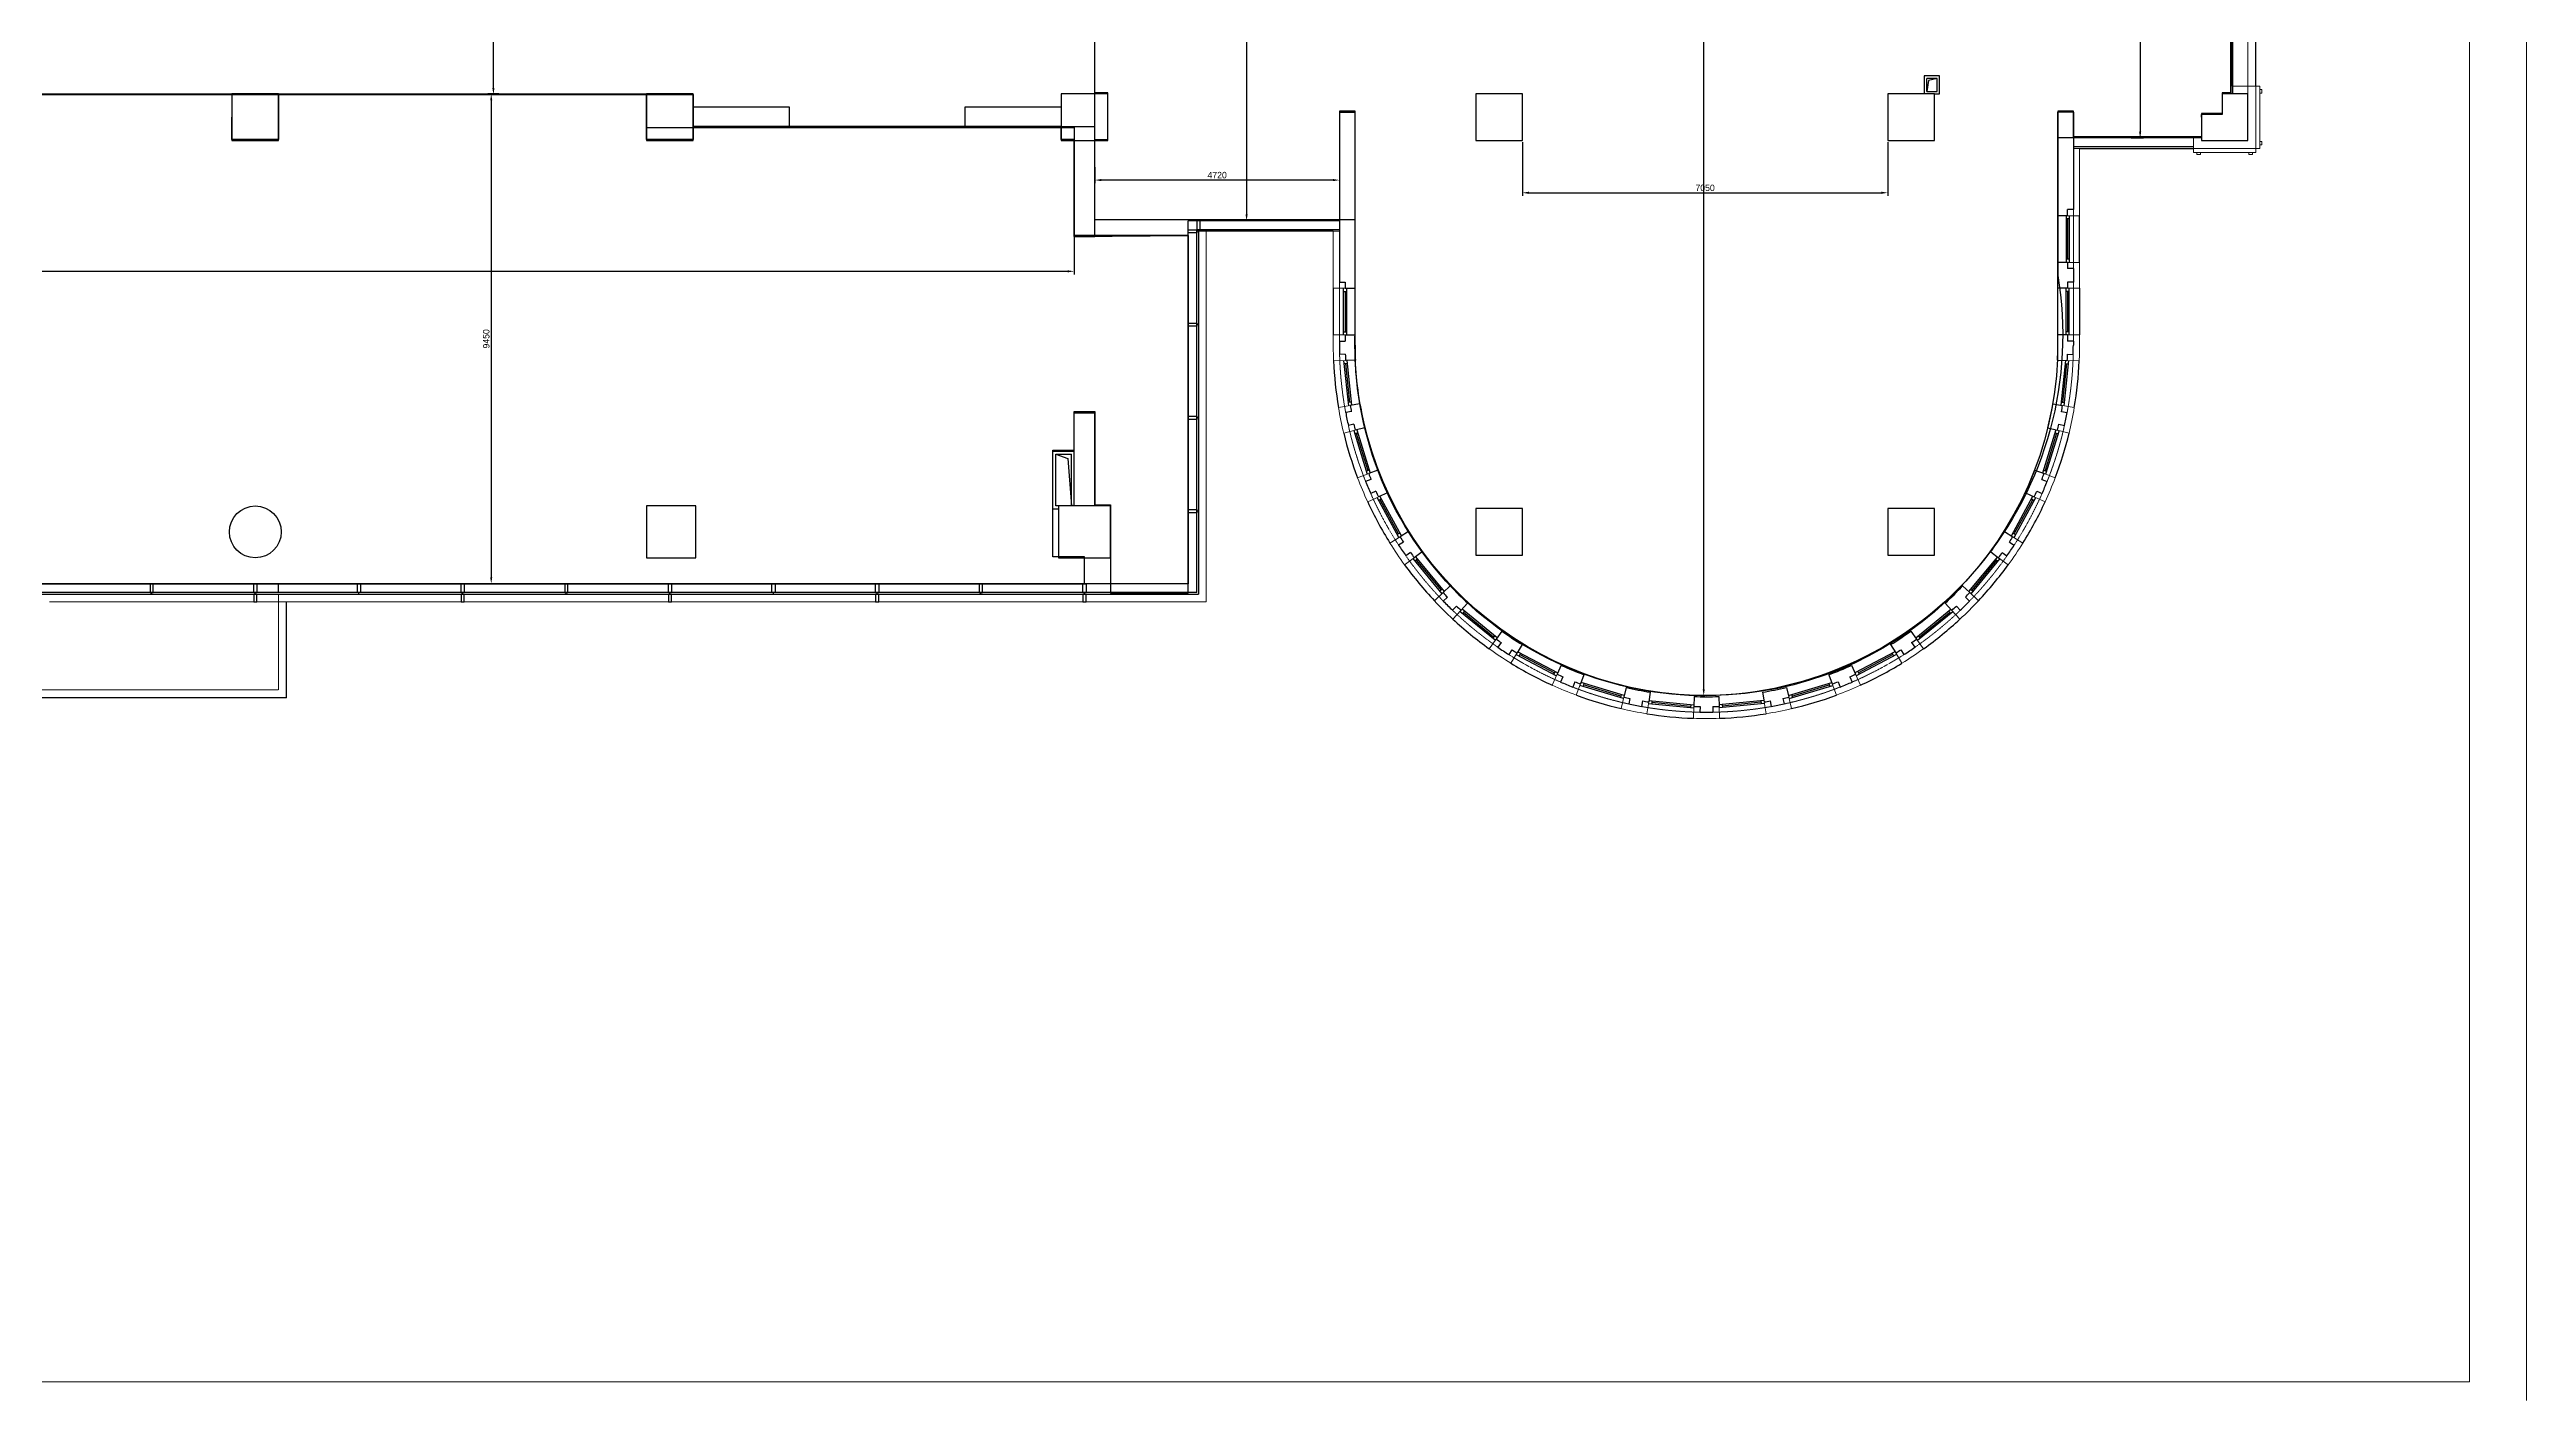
# Model space of a CAD drawing. Header units: millimetres. Extents: x 1175313 to 1258473, y 7000 to 65000.
# Drawn here: x 1210680 to 1258473, y 7000 to 33063 of the extents above; entities that cross this region are included whole.
import ezdxf

# ---------------------------------------------------------------- set-up
doc = ezdxf.new("R2010")
doc.units = ezdxf.units.MM
doc.linetypes.add('HIDDEN', pattern=[0.375, 0.25, -0.125])
for name, color, linetype in [('Baca', 7, 'Continuous'), ('Divar-komek', 7, 'Continuous'), ('metal', 7, 'Continuous'), ('Pencere', 7, 'Continuous'), ('plita 2', 7, 'Continuous'), ('sutun1', 7, 'Continuous'), ('Tavan', 7, 'Continuous')]:
    doc.layers.add(name, color=color, linetype=linetype)
for name, color, linetype, lineweight in [('Fasad detali', 37, 'Continuous', 20), ('metal-nevid', 39, 'Continuous', 5), ('obl. mis', 205, 'Continuous', 18)]:
    doc.layers.add(name, color=color, linetype=linetype, lineweight=lineweight)
doc.layers.add('obl. keramogranit', color=138, linetype='Continuous', lineweight=18, true_color=0x005252)
doc.layers.add('plita', color=182, linetype='Continuous', lineweight=5, true_color=0x3a07c5)

msp = doc.modelspace()

# ---------------------------------------------------------------- linework, layer by layer
at = {"color": 251, "lineweight": 5, "true_color": 0x636466}
msp.add_line((1258473, 7000), (1258473, 65000), dxfattribs=at)
at = {"color": 0, "lineweight": -2, "transparency": 16777216}
for p, q in [((1242598, 20722), (1242598, 50812)), ((1233777, 41632), (1233777, 29882)), ((1251019, 40052), (1251019, 31482)), ((1219245, 32322), (1219245, 39182)), ((1219350, 32207), (1219140, 32207)), ((1220435, 32197), (1219182, 32197)), ((1219202, 32082), (1219202, 22882)), ((1239100, 31276), (1239100, 30238)), ((1246150, 31276), (1246150, 30238)), ((1250846, 31357), (1251081, 31357)), ((1230850, 30796), (1230850, 30483)), ((1235570, 30796), (1235570, 30483)), ((1230450, 30351), (1230450, 28722)), ((1235445, 30545), (1230975, 30545)), ((1239225, 30300), (1246025, 30300)), ((1234079, 29757), (1233715, 29757)), ((1185725, 28785), (1230325, 28785)), ((1219350, 22757), (1219140, 22757)), ((1242619, 20597), (1242535, 20597))]:
    msp.add_line(p, q, dxfattribs=at)
at = {"color": 1}
msp.add_line((1215250, 20557), (1215250, 22407), dxfattribs=at)
at = {"color": 251, "lineweight": 5, "true_color": 0x636466}
msp.add_lwpolyline([(1176413, 7359), (1257373, 7359), (1257373, 63965), (1176413, 63965)], close=True, dxfattribs=at)
at = {"color": 1, "lineweight": 30}
for points in [[(1185600, 48757), (1198585, 48757), (1198585, 48257), (1198500, 48257), (1198500, 39607), (1198500, 37057), (1198450, 37057), (1198450, 31557), (1207100, 31557), (1207100, 32207), (1222200, 32207), (1222200, 31557), (1230450, 31557), (1230450, 29457), (1232650, 29477), (1232650, 22757), (1185600, 22757), (1185600, 31777), (1187200, 31777), (1187200, 39777), (1185600, 39777), (1185600, 48757)], [(1207107, 32198), (1223100, 32198), (1223100, 31577), (1230850, 31577), (1230850, 33857)]]:
    msp.add_lwpolyline(points, dxfattribs=at)
msp.add_lwpolyline([(1252800, 39307), (1252800, 32207), (1252600, 32207), (1252600, 31807), (1252200, 31807), (1252200, 31357), (1249430, 31357), (1249430, 28707, -0.459902), (1242650, 20597, -0.416302), (1235870, 27357), (1235870, 29777), (1230850, 29777), (1230850, 48257)], format="xyb", dxfattribs=at)
at = {"color": 0, "transparency": 16777216}
for points in [[(1219182, 32082), (1219223, 32082), (1219202, 32207)], [(1219224, 32322), (1219266, 32322), (1219245, 32197)], [(1250998, 31482), (1251040, 31482), (1251019, 31357)], [(1230975, 30566), (1230975, 30524), (1230850, 30545)], [(1235445, 30566), (1235445, 30524), (1235570, 30545)], [(1239225, 30321), (1239225, 30279), (1239100, 30300)], [(1246025, 30321), (1246025, 30279), (1246150, 30300)], [(1233757, 29882), (1233798, 29882), (1233777, 29757)], [(1230325, 28805), (1230325, 28764), (1230450, 28785)], [(1219182, 22882), (1219223, 22882), (1219202, 22757)], [(1242577, 20722), (1242619, 20722), (1242598, 20597)]]:
    msp.add_solid(points, dxfattribs=at)
at = {"layer": 'Baca', "linetype": 'ByBlock'}
msp.add_lwpolyline([(1247100, 32507), (1246937, 32463), (1246900, 32257)], dxfattribs=at)
at = {"layer": 'Baca'}
msp.add_lwpolyline([(1230100, 25257), (1230328, 25172), (1230400, 24257)], dxfattribs=at)
at = {"layer": 'Divar-komek'}
for p, q in [((1253250, 32357), (1253250, 35557)), ((1249430, 28957), (1249430, 29857)), ((1249850, 28957), (1249850, 29857)), ((1235450, 28457), (1235450, 27557)), ((1249850, 28457), (1249850, 27557)), ((1215250, 20557), (1182050, 20557))]:
    msp.add_line(p, q, dxfattribs=at)
for radius, start, end in [(7200, 182.3997, 189.5997), (6970, 182.3997, 182.3998), (6970, 357.6002, 357.6003), (7200, 350.4003, 357.6003), (7200, 193.5996, 200.7997), (6970, 193.5996, 193.5997), (7200, 339.2003, 346.4004), (6970, 346.4003, 346.4004), (7200, 204.7996, 211.9996), (7200, 328.0004, 335.2004), (7200, 216.0001, 223.2001), (7200, 316.7999, 323.9999), (6970, 223.2, 223.2001), (6970, 316.7999, 316.8), (7200, 227.2, 234.4001), (7200, 305.5999, 312.8), (7200, 238.3999, 245.6), (7200, 294.4, 301.6001), (7200, 249.5999, 256.7999), (7200, 283.2001, 290.4001), (7200, 260.7999, 268), (7200, 272, 279.2001)]:
    msp.add_arc((1242650, 27357), radius, start, end, dxfattribs=at)
at = {"layer": 'Fasad detali'}
for p, q in [((1253330, 32357), (1253250, 32357)), ((1253330, 32357), (1253330, 31157)), ((1253330, 32292), (1253370, 32292)), ((1253330, 32222), (1253370, 32222)), ((1253370, 32292), (1253370, 32222)), ((1252050, 31077), (1252050, 31157)), ((1252050, 31077), (1253250, 31077)), ((1252115, 31077), (1252115, 31037)), ((1252185, 31077), (1252185, 31037)), ((1253115, 31077), (1253115, 31037)), ((1253185, 31077), (1253185, 31037)), ((1253250, 31077), (1253250, 31157)), ((1253330, 31157), (1253250, 31157)), ((1253330, 31292), (1253370, 31292)), ((1253330, 31222), (1253370, 31222)), ((1253370, 31292), (1253370, 31222)), ((1252115, 31037), (1252185, 31037)), ((1253115, 31037), (1253185, 31037))]:
    msp.add_line(p, q, dxfattribs=at)
at = {"layer": 'metal'}
for p, q in [((1232850, 29557), (1232820, 29557)), ((1232850, 29557), (1232850, 29587)), ((1232850, 27757), (1232820, 27757)), ((1232850, 25957), (1232820, 25957)), ((1232850, 24157), (1232820, 24157)), ((1212650, 22557), (1212650, 22587)), ((1214650, 22557), (1214650, 22587)), ((1216650, 22557), (1216650, 22587)), ((1218650, 22557), (1218650, 22587)), ((1220650, 22557), (1220650, 22587)), ((1222650, 22557), (1222650, 22587)), ((1224650, 22557), (1224650, 22587)), ((1226650, 22557), (1226650, 22587)), ((1228650, 22557), (1228650, 22587)), ((1230650, 22557), (1230650, 22587))]:
    msp.add_line(p, q, dxfattribs=at)
for points in [[(1232880, 29587), (1232880, 29757), (1232820, 29757), (1232820, 29587)], [(1232820, 29527), (1232650, 29527), (1232650, 29587), (1232820, 29587)], [(1232820, 27727), (1232650, 27727), (1232650, 27787), (1232820, 27787)], [(1232820, 25927), (1232650, 25927), (1232650, 25987), (1232820, 25987)], [(1232820, 24127), (1232650, 24127), (1232650, 24187), (1232820, 24187)], [(1212680, 22587), (1212680, 22757), (1212620, 22757), (1212620, 22587)], [(1214620, 22757), (1214680, 22757), (1214680, 22587), (1214620, 22587)], [(1214620, 22407), (1214680, 22407), (1214680, 22557), (1214620, 22557)], [(1216620, 22587), (1216620, 22757), (1216680, 22757), (1216680, 22587)], [(1218620, 22757), (1218680, 22757), (1218680, 22587), (1218620, 22587)], [(1218620, 22407), (1218680, 22407), (1218680, 22557), (1218620, 22557)], [(1220680, 22587), (1220680, 22757), (1220620, 22757), (1220620, 22587)], [(1222620, 22757), (1222680, 22757), (1222680, 22587), (1222620, 22587)], [(1222620, 22407), (1222680, 22407), (1222680, 22557), (1222620, 22557)], [(1224620, 22587), (1224620, 22757), (1224680, 22757), (1224680, 22587)], [(1226620, 22757), (1226680, 22757), (1226680, 22587), (1226620, 22587)], [(1226620, 22407), (1226680, 22407), (1226680, 22557), (1226620, 22557)], [(1228680, 22587), (1228680, 22757), (1228620, 22757), (1228620, 22587)], [(1230620, 22757), (1230680, 22757), (1230680, 22587), (1230620, 22587)], [(1230620, 22407), (1230680, 22407), (1230680, 22557), (1230620, 22557)]]:
    msp.add_lwpolyline(points, close=True, dxfattribs=at)
at = {"layer": 'metal-nevid'}
for p, q in [((1233000, 22407), (1233000, 29557)), ((1210680, 22407), (1214620, 22407)), ((1218620, 22407), (1214680, 22407)), ((1218680, 22407), (1222620, 22407)), ((1226620, 22407), (1222680, 22407)), ((1226680, 22407), (1230620, 22407)), ((1233000, 22407), (1230680, 22407))]:
    msp.add_line(p, q, dxfattribs=at)
at = {"layer": 'obl. keramogranit'}
for p, q in [((1252800, 32357), (1253250, 32357)), ((1252800, 32357), (1252800, 32207)), ((1253250, 31157), (1253250, 32357)), ((1252050, 31157), (1252050, 31357)), ((1252050, 31357), (1252200, 31357)), ((1252050, 31157), (1253250, 31157))]:
    msp.add_line(p, q, dxfattribs=at)
at = {"layer": 'obl. mis'}
for p, q in [((1249850, 31157), (1249730, 31157)), ((1249850, 31157), (1249850, 29857)), ((1249620, 29857), (1249850, 29857)), ((1235450, 29557), (1235450, 28457)), ((1235450, 29557), (1235570, 29557)), ((1235450, 28957), (1235450, 28457)), ((1249850, 28957), (1249620, 28957)), ((1249850, 28957), (1249850, 28457)), ((1249850, 28457), (1249850, 28957)), ((1235450, 28457), (1235680, 28457)), ((1249850, 28457), (1249620, 28457)), ((1235450, 27557), (1235450, 27357)), ((1235680, 27557), (1235450, 27557)), ((1249620, 27557), (1249850, 27557)), ((1249850, 27557), (1249850, 27357)), ((1235686, 27065), (1235456, 27056)), ((1235459, 26996), (1235459, 26996)), ((1249614, 27065), (1249844, 27056)), ((1249841, 26996), (1249841, 26996)), ((1235551, 26157), (1235778, 26195)), ((1249749, 26157), (1249522, 26195)), ((1235652, 25664), (1235875, 25718)), ((1235666, 25606), (1235666, 25606)), ((1249648, 25664), (1249424, 25718)), ((1249634, 25606), (1249634, 25606)), ((1236134, 24882), (1235919, 24800)), ((1249166, 24882), (1249381, 24800)), ((1236314, 24429), (1236114, 24337)), ((1248986, 24429), (1249186, 24337)), ((1236544, 23542), (1236739, 23664)), ((1248756, 23542), (1248561, 23664)), ((1237011, 23260), (1236825, 23125)), ((1248289, 23260), (1248475, 23125)), ((1237569, 22586), (1237401, 22429)), ((1247731, 22586), (1247899, 22429)), ((1237914, 22243), (1237758, 22074)), ((1247386, 22243), (1247542, 22074)), ((1238459, 21503), (1238593, 21690)), ((1246841, 21503), (1246707, 21690)), ((1238998, 21421), (1238877, 21225)), ((1246302, 21421), (1246423, 21225)), ((1239676, 20800), (1239771, 21010)), ((1240220, 20824), (1240140, 20609)), ((1241006, 20347), (1241058, 20571)), ((1244294, 20347), (1244242, 20571)), ((1245079, 20824), (1245160, 20609)), ((1245624, 20800), (1245529, 21010)), ((1241499, 20250), (1241536, 20477)), ((1242407, 20391), (1242399, 20162)), ((1242893, 20391), (1242901, 20162)), ((1243801, 20250), (1243764, 20477))]:
    msp.add_line(p, q, dxfattribs=at)
for start, end in [(179.9999, 182.3998), (357.6002, 0.0001), (189.5999, 193.5999), (346.4001, 350.4001), (200.7999, 204.7999), (335.2001, 339.2001), (211.9998, 215.9999), (324.0001, 328.0002), (223.1999, 227.1999), (312.8001, 316.8001), (234.3999, 238.3999), (301.6001, 305.6001), (245.5999, 249.5999), (290.4001, 294.4001), (256.7999, 260.7999), (268, 272), (279.2001, 283.2001)]:
    msp.add_arc((1242650, 27357), 7200, start, end, dxfattribs=at)
at = {"layer": 'Pencere'}
for p, q in [((1252770, 32207), (1252770, 35657)), ((1252800, 32357), (1252800, 35557)), ((1252050, 31187), (1249730, 31187)), ((1249850, 31157), (1252050, 31157)), ((1235450, 29757), (1232850, 29757)), ((1249590, 29857), (1249590, 28957)), ((1249650, 29797), (1249590, 29797)), ((1249620, 29797), (1249620, 29017)), ((1249650, 29857), (1249650, 28957)), ((1235570, 29587), (1232820, 29587)), ((1232820, 22587), (1232820, 29587)), ((1235450, 29557), (1232850, 29557)), ((1232850, 29557), (1232850, 22557)), ((1249650, 29017), (1249590, 29017)), ((1235650, 27557), (1235650, 28457)), ((1235650, 28397), (1235710, 28397)), ((1235680, 28397), (1235680, 27617)), ((1235710, 27557), (1235710, 28457)), ((1249590, 27557), (1249590, 28457)), ((1249650, 28397), (1249590, 28397)), ((1249620, 28397), (1249620, 27617)), ((1249650, 27557), (1249650, 28457)), ((1235650, 27617), (1235710, 27617)), ((1249650, 27617), (1249590, 27617)), ((1235748, 26190), (1235656, 27064)), ((1235722, 27007), (1235663, 27001)), ((1235771, 26256), (1235693, 27004)), ((1235807, 26200), (1235716, 27067)), ((1249493, 26200), (1249584, 27067)), ((1249529, 26256), (1249607, 27004)), ((1249552, 26190), (1249644, 27064)), ((1249578, 27007), (1249637, 27001)), ((1235801, 26260), (1235741, 26253)), ((1249499, 26260), (1249559, 26253)), ((1235846, 25711), (1236106, 24871)), ((1235922, 25668), (1235865, 25650)), ((1235894, 25659), (1236116, 24941)), ((1235905, 25725), (1236162, 24893)), ((1249395, 25725), (1249138, 24893)), ((1249406, 25659), (1249184, 24941)), ((1249454, 25711), (1249194, 24871)), ((1249378, 25668), (1249435, 25650)), ((1236145, 24950), (1236087, 24932)), ((1249155, 24950), (1249213, 24932)), ((1236714, 23648), (1236295, 24421)), ((1236379, 24394), (1236326, 24365)), ((1236765, 23680), (1236350, 24446)), ((1236710, 23718), (1236352, 24379)), ((1248535, 23680), (1248950, 24446)), ((1248586, 23648), (1249004, 24421)), ((1248590, 23718), (1248948, 24379)), ((1248921, 24394), (1248974, 24365)), ((1236736, 23732), (1236683, 23704)), ((1248564, 23732), (1248617, 23704)), ((1236987, 23243), (1237547, 22565)), ((1237074, 23232), (1237027, 23194)), ((1237035, 23278), (1237591, 22607)), ((1237051, 23213), (1237530, 22634)), ((1248264, 23278), (1247709, 22607)), ((1248313, 23243), (1247753, 22565)), ((1248249, 23213), (1247770, 22634)), ((1248226, 23232), (1248272, 23194)), ((1185400, 22557), (1232850, 22557)), ((1232820, 22587), (1185430, 22587)), ((1237553, 22653), (1237506, 22615)), ((1247747, 22653), (1247793, 22615)), ((1238575, 21666), (1237894, 22221)), ((1238610, 21714), (1237935, 22265)), ((1237981, 22227), (1237943, 22181)), ((1238545, 21729), (1237962, 22204)), ((1246690, 21714), (1247365, 22265)), ((1246725, 21666), (1247406, 22221)), ((1246755, 21729), (1247338, 22204)), ((1247319, 22227), (1247357, 22181)), ((1238564, 21752), (1238526, 21706)), ((1246736, 21752), (1246774, 21706)), ((1238982, 21395), (1239758, 20982)), ((1239013, 21446), (1239783, 21037)), ((1239066, 21418), (1239038, 21365)), ((1239052, 21392), (1239716, 21039)), ((1239730, 21065), (1239702, 21012)), ((1246286, 21446), (1245517, 21037)), ((1246318, 21395), (1245542, 20982)), ((1245570, 21065), (1245598, 21012)), ((1246247, 21392), (1245584, 21039)), ((1246233, 21418), (1246262, 21365)), ((1241051, 20542), (1240210, 20796)), ((1241065, 20601), (1240231, 20853)), ((1240288, 20835), (1240271, 20778)), ((1240999, 20589), (1240280, 20807)), ((1241008, 20618), (1240990, 20561)), ((1244235, 20601), (1245069, 20853)), ((1244248, 20542), (1245090, 20796)), ((1244292, 20618), (1244309, 20561)), ((1244301, 20589), (1245020, 20807)), ((1245012, 20835), (1245029, 20778)), ((1241531, 20447), (1242406, 20361)), ((1241540, 20507), (1242408, 20422)), ((1241600, 20501), (1241594, 20441)), ((1241597, 20471), (1242345, 20398)), ((1242348, 20427), (1242342, 20368)), ((1243759, 20507), (1242892, 20422)), ((1243769, 20447), (1242894, 20361)), ((1242952, 20427), (1242958, 20368)), ((1243703, 20471), (1242955, 20398)), ((1243700, 20501), (1243706, 20441))]:
    msp.add_line(p, q, dxfattribs=at)
at = {"layer": 'plita', "linetype": 'HIDDEN', "ltscale": 5}
for p, q in [((1253100, 35657), (1253100, 32207)), ((1249730, 28837), (1249730, 29977)), ((1235570, 28577), (1235570, 27437)), ((1249730, 28577), (1249730, 27437)), ((1215100, 20707), (1215100, 22557)), ((1215100, 20707), (1182200, 20707))]:
    msp.add_line(p, q, dxfattribs=at)
for start, end in [(181.4284, 190.571), (349.429, 358.5716), (192.6287, 201.771), (338.229, 347.3713), (203.8287, 212.971), (327.029, 336.1713), (215.0287, 224.171), (315.829, 324.9713), (226.2287, 235.3711), (304.6289, 313.7713), (237.4288, 246.5711), (293.4289, 302.5712), (248.6288, 257.7711), (282.2289, 291.3712), (259.8288, 268.9712), (271.0288, 280.1712)]:
    msp.add_arc((1242650, 27357), 7080, start, end, dxfattribs=at)
at = {"layer": 'plita 2'}
for p, q in [((1247100, 32507), (1246900, 32507)), ((1246900, 32257), (1246900, 32507)), ((1247100, 32257), (1247100, 32507)), ((1246900, 32257), (1247100, 32257)), ((1252050, 31357), (1249730, 31357)), ((1235570, 29757), (1232650, 29757)), ((1232650, 22757), (1232650, 29757)), ((1232650, 22757), (1215100, 22757)), ((1215100, 22587), (1215100, 22757))]:
    msp.add_line(p, q, dxfattribs=at)
at = {"layer": 'plita 2', "linetype": 'ByBlock'}
msp.add_line((1230400, 24257), (1230400, 25257), dxfattribs=at)
msp.add_lwpolyline([(1230150, 24257), (1230100, 24257), (1230100, 25257), (1230400, 25257)], dxfattribs=at)
at = {"layer": 'sutun1'}
for p, q in [((1223100, 31957), (1224950, 31957)), ((1223100, 31557), (1224950, 31557)), ((1228350, 31957), (1230200, 31957)), ((1228350, 31557), (1230200, 31557)), ((1235570, 31857), (1235870, 31857)), ((1235570, 31857), (1235570, 28577)), ((1235870, 28457), (1235870, 31857)), ((1249430, 29857), (1249430, 31857)), ((1249730, 31857), (1249430, 31857)), ((1249730, 31857), (1249730, 29977)), ((1252200, 31757), (1252200, 31807)), ((1230450, 29457), (1230450, 31307)), ((1230850, 29457), (1230850, 31307)), ((1249620, 29857), (1249430, 29857)), ((1249730, 29977), (1249620, 29977)), ((1249620, 29857), (1249620, 29977)), ((1230450, 29457), (1230850, 29457)), ((1249430, 28457), (1249430, 28957)), ((1249620, 28957), (1249430, 28957)), ((1249620, 28957), (1249620, 28837)), ((1249730, 28837), (1249620, 28837)), ((1249730, 28837), (1249730, 28577)), ((1235570, 28577), (1235680, 28577)), ((1235680, 28577), (1235680, 28457)), ((1235680, 28457), (1235870, 28457)), ((1249620, 28457), (1249430, 28457)), ((1249730, 28577), (1249620, 28577)), ((1249620, 28577), (1249620, 28457)), ((1235570, 27437), (1235680, 27437)), ((1235570, 27437), (1235570, 27357)), ((1235680, 27557), (1235870, 27557)), ((1235680, 27557), (1235680, 27437)), ((1235870, 27357), (1235870, 27557)), ((1249620, 27557), (1249430, 27557)), ((1249430, 27357), (1249430, 27557)), ((1249620, 27557), (1249620, 27437)), ((1249730, 27437), (1249620, 27437)), ((1249730, 27437), (1249730, 27357)), ((1235682, 27185), (1235572, 27181)), ((1235876, 27073), (1235686, 27065)), ((1249424, 27073), (1249614, 27065)), ((1249618, 27185), (1249728, 27181)), ((1230450, 24257), (1230450, 26057)), ((1230450, 26057), (1230850, 26057)), ((1230850, 24257), (1230850, 26057)), ((1235799, 26077), (1235690, 26058)), ((1235848, 25835), (1235741, 25809)), ((1235965, 26227), (1235778, 26195)), ((1249335, 26227), (1249522, 26195)), ((1249452, 25835), (1249559, 25809)), ((1249501, 26077), (1249610, 26058)), ((1236060, 25763), (1235875, 25718)), ((1249240, 25763), (1249424, 25718)), ((1236312, 24950), (1236134, 24882)), ((1248988, 24950), (1249166, 24882)), ((1236178, 24770), (1236075, 24731)), ((1236273, 24543), (1236173, 24497)), ((1236495, 24513), (1236323, 24434)), ((1248805, 24513), (1248977, 24434)), ((1249027, 24543), (1249126, 24497)), ((1249122, 24770), (1249225, 24731)), ((1236803, 23562), (1236710, 23504)), ((1236900, 23764), (1236739, 23664)), ((1248400, 23764), (1248561, 23664)), ((1248496, 23562), (1248590, 23504)), ((1236941, 23358), (1236852, 23293)), ((1237165, 23372), (1237011, 23260)), ((1248135, 23372), (1248289, 23260)), ((1248358, 23358), (1248447, 23293)), ((1237708, 22716), (1237569, 22586)), ((1237652, 22499), (1237572, 22424)), ((1247592, 22716), (1247731, 22586)), ((1247648, 22499), (1247728, 22424)), ((1237827, 22325), (1237752, 22245)), ((1238043, 22383), (1237914, 22243)), ((1247257, 22383), (1247386, 22243)), ((1247473, 22325), (1247548, 22245)), ((1238703, 21844), (1238593, 21690)), ((1238691, 21621), (1238627, 21531)), ((1239097, 21583), (1238998, 21421)), ((1246203, 21583), (1246302, 21421)), ((1246597, 21844), (1246707, 21690)), ((1246609, 21621), (1246673, 21531)), ((1238896, 21484), (1238838, 21391)), ((1239849, 21183), (1239771, 21010)), ((1245451, 21183), (1245529, 21010)), ((1246404, 21484), (1246461, 21391)), ((1239880, 20961), (1239835, 20861)), ((1240108, 20867), (1240070, 20764)), ((1240287, 21002), (1240220, 20824)), ((1241102, 20756), (1241058, 20571)), ((1241566, 20664), (1241536, 20477)), ((1242413, 20581), (1242407, 20391)), ((1242887, 20581), (1242893, 20391)), ((1243734, 20664), (1243764, 20477)), ((1244198, 20756), (1244242, 20571)), ((1245013, 21002), (1245079, 20824)), ((1245192, 20867), (1245230, 20764)), ((1245420, 20961), (1245465, 20861)), ((1241175, 20545), (1241150, 20438)), ((1241417, 20497), (1241400, 20389)), ((1242527, 20388), (1242523, 20278)), ((1242773, 20388), (1242777, 20278)), ((1243883, 20497), (1243900, 20389)), ((1244124, 20545), (1244150, 20438))]:
    msp.add_line(p, q, dxfattribs=at)
at = {"layer": 'sutun1', "color": 183}
msp.add_lwpolyline([(1252770, 35677), (1252770, 32227), (1252600, 32227), (1252600, 31827), (1252200, 31827), (1252200, 31377), (1249730, 31377), (1249730, 31877), (1249430, 31877), (1249424, 27093, -0.900408), (1235965, 26247, -0.048197), (1235870, 27577), (1235870, 31877), (1235570, 31877), (1235570, 29777), (1230850, 29777), (1230850, 31327), (1231100, 31327), (1231100, 32227), (1230850, 32227), (1230850, 39327)], format="xyb", dxfattribs=at)
msp.add_lwpolyline([(1206625, 22757), (1230650, 22757), (1230650, 23277), (1230150, 23277), (1230040, 23277), (1230040, 25337), (1230400, 25337), (1230450, 25337), (1230450, 26077), (1230850, 26077), (1230850, 24277), (1231150, 24277), (1231150, 22577), (1232650, 22577), (1232650, 29477), (1230450, 29477), (1230450, 31327), (1230200, 31327), (1230200, 31577), (1223100, 31577), (1223100, 31327), (1222200, 31327), (1222201, 32197), (1215101, 32197), (1215100, 31327), (1214200, 31327), (1214207, 32198), (1207107, 32198)], dxfattribs=at)
at = {"layer": 'sutun1'}
for points in [[(1214200, 31307), (1215100, 31307), (1215100, 32207), (1214200, 32207)], [(1222200, 31307), (1223100, 31307), (1223100, 32207), (1222200, 32207)], [(1230200, 31307), (1231100, 31307), (1231100, 32207), (1230200, 32207)], [(1238200, 31307), (1239100, 31307), (1239100, 32207), (1238200, 32207)], [(1246150, 31307), (1247050, 31307), (1247050, 32207), (1246150, 32207)], [(1222200, 23257), (1223150, 23257), (1223150, 24257), (1222200, 24257)], [(1230150, 23257), (1231150, 23257), (1231150, 24257), (1230150, 24257)], [(1238200, 23307), (1239100, 23307), (1239100, 24207), (1238200, 24207)], [(1246150, 23307), (1247050, 23307), (1247050, 24207), (1246150, 24207)]]:
    msp.add_lwpolyline(points, close=True, dxfattribs=at)
for points in [[(1252600, 31807), (1252200, 31807), (1252200, 31307), (1253100, 31307), (1253100, 32207), (1252600, 32207), (1252600, 31807)], [(1224950, 31957), (1224950, 31557)], [(1228350, 31557), (1228350, 31957)]]:
    msp.add_lwpolyline(points, dxfattribs=at)
msp.add_circle((1214650, 23757), 500, dxfattribs=at)
for radius, start, end in [(7080, 179.9999, 181.4284), (6780, 179.9999, 182.3996), (6780, 357.6004, 0.0001), (7080, 358.5716, 0.0001), (6970, 181.4131, 182.3998), (6970, 357.6002, 358.5869), (7080, 190.571, 192.6287), (6970, 189.5999, 190.5864), (6970, 192.6134, 193.5999), (6780, 189.5999, 193.5999), (6780, 346.4001, 350.4001), (6970, 346.4001, 347.3866), (6970, 349.4136, 350.4001), (7080, 347.3713, 349.429), (6970, 200.7999, 201.7863), (6780, 200.7999, 204.7998), (6780, 335.2002, 339.2001), (6970, 338.2137, 339.2001), (7080, 201.771, 203.8287), (6970, 203.8134, 204.7999), (6970, 335.2001, 336.1866), (7080, 336.1713, 338.229), (7080, 212.971, 215.0287), (6970, 211.9998, 212.9863), (6780, 211.9998, 215.9998), (6780, 324.0002, 328.0002), (7080, 324.9713, 327.029), (6970, 327.0137, 328.0002), (6970, 215.0134, 215.9999), (6970, 324.0001, 324.9866), (6970, 223.1999, 224.1864), (6780, 223.1999, 227.1999), (6780, 312.8001, 316.8001), (6970, 315.8136, 316.8001), (7080, 224.171, 226.2287), (6970, 226.2134, 227.1999), (6970, 312.8001, 313.7866), (7080, 313.7713, 315.829), (6970, 234.3999, 235.3864), (7080, 235.3711, 237.4288), (6780, 234.3999, 238.3999), (6780, 301.6001, 305.6001), (7080, 302.5712, 304.6289), (6970, 304.6136, 305.6001), (6970, 237.4134, 238.3999), (6780, 245.5999, 249.5999), (6780, 290.4001, 294.4001), (6970, 301.6001, 302.5866), (6970, 245.5999, 246.5864), (7080, 246.5711, 248.6288), (6970, 248.6134, 249.5999), (6970, 256.7999, 257.7864), (6780, 256.7999, 260.7999), (6780, 268, 272), (6780, 279.2001, 283.2001), (6970, 282.2136, 283.2001), (6970, 290.4001, 291.3866), (7080, 291.3712, 293.4289), (6970, 293.4136, 294.4001), (7080, 257.7711, 259.8288), (6970, 259.8135, 260.7999), (6970, 268, 268.9865), (7080, 268.9712, 271.0288), (6970, 271.0135, 272), (6970, 279.2001, 280.1865), (7080, 280.1712, 282.2289)]:
    msp.add_arc((1242650, 27357), radius, start, end, dxfattribs=at)
at = {"layer": 'Tavan'}
for p, q in [((1247150, 32557), (1246850, 32557)), ((1246850, 32557), (1246850, 32207)), ((1247150, 32207), (1247150, 32557)), ((1247050, 32207), (1247150, 32207))]:
    msp.add_line(p, q, dxfattribs=at)
msp.add_lwpolyline([(1230150, 24197), (1230040, 24197), (1230040, 25317), (1230450, 25317)], dxfattribs=at)

# ---------------------------------------------------------------- texts
at = {"color": 0, "transparency": 16777216, "char_height": 125, "attachment_point": 5}
for s, insert in [('4720', (1233210, 30640)), ('7050', (1242625, 30395))]:
    msp.add_mtext(s, dxfattribs=dict(at, insert=insert))
at = {"color": 0, "transparency": 16777216, "insert": (1219107, 27482), "char_height": 125, "attachment_point": 5, "rotation": 90}
msp.add_mtext('9450', dxfattribs=at)

doc.saveas('drawing.dxf')
